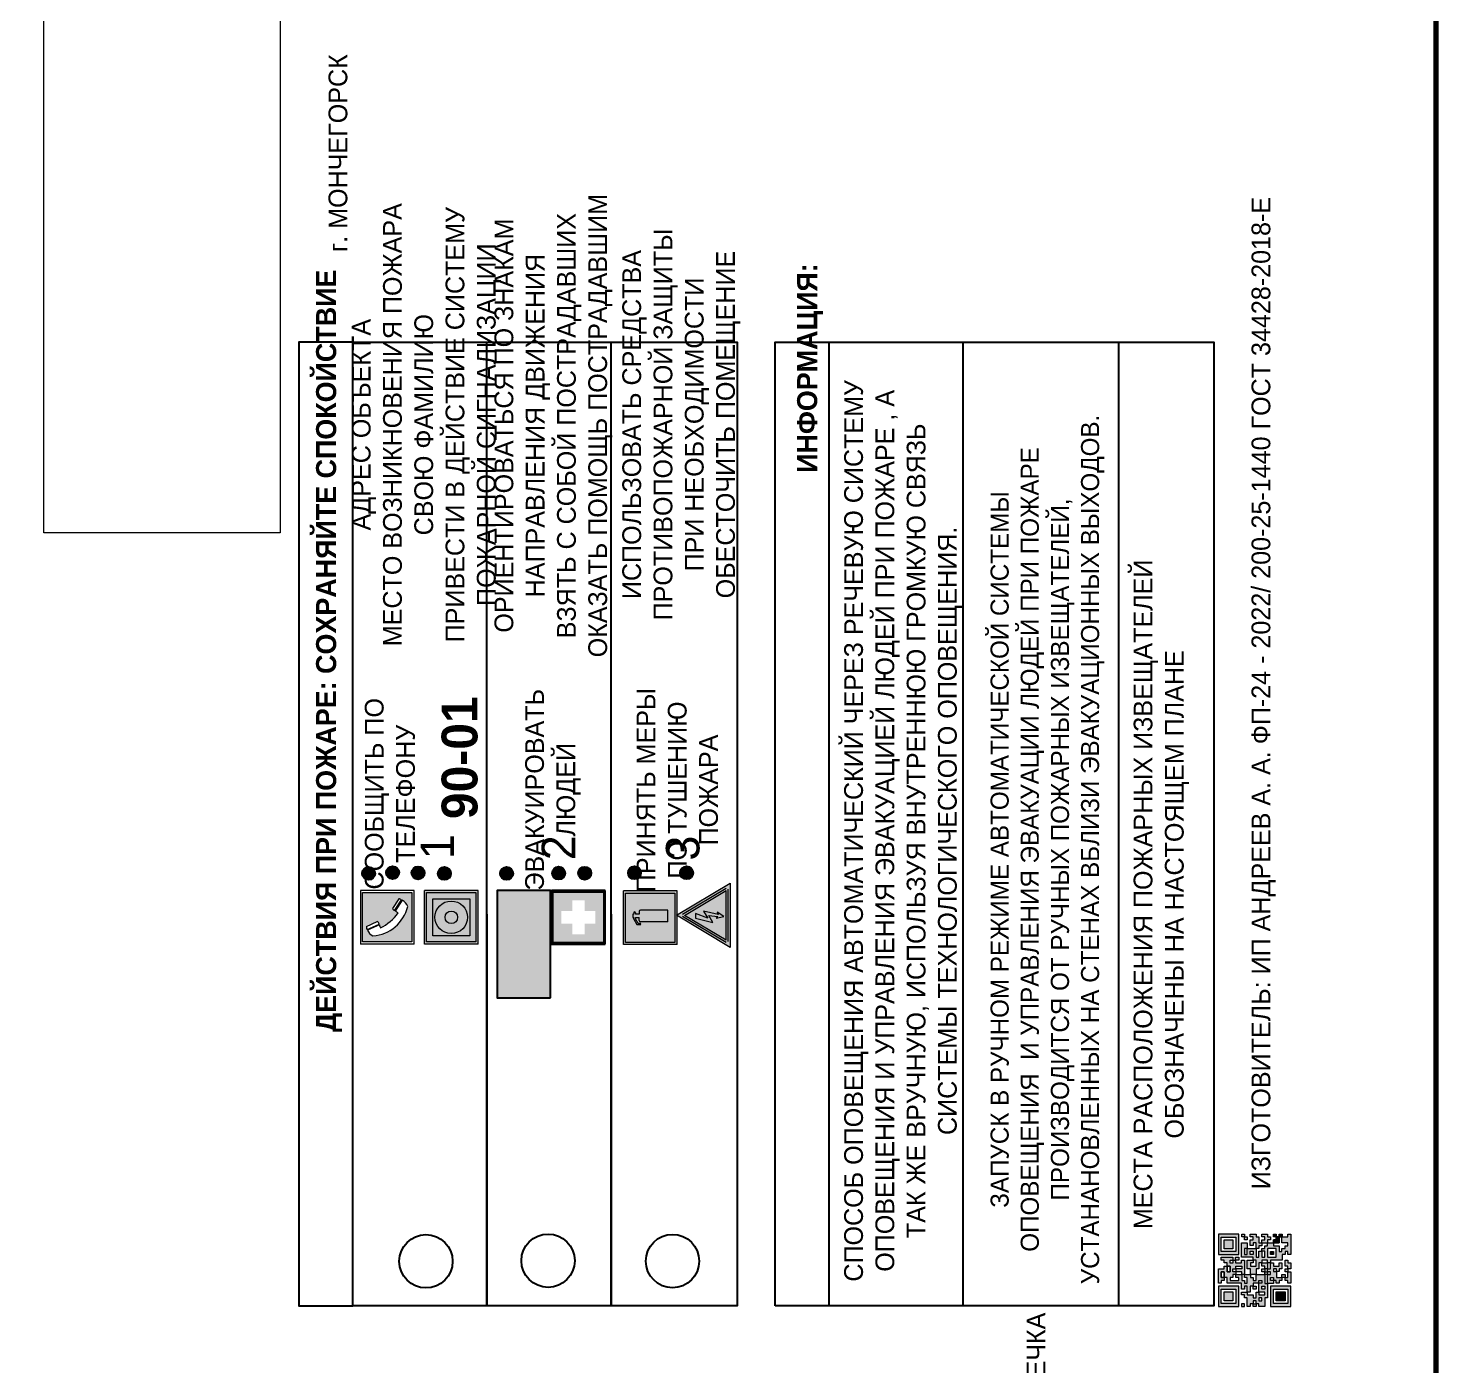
# Model space of a CAD drawing. Header units: millimetres. Extents: x 13114 to 67229, y 22859 to 38520.
# Drawn here: x 25412.6 to 25622.8, y 31307.7 to 31507.3 of the extents above; entities that cross this region are included whole.
import ezdxf

# ---------------------------------------------------------------- set-up
doc = ezdxf.new("R2010")
doc.units = ezdxf.units.MM
doc.styles.add('обычный', font='arial.ttf')
picture_1 = doc.add_image_def('image1.jpg', size_in_pixel=(337, 105))

# ---------------------------------------------------------------- blocks, each defined once
blk = doc.blocks.new('A$C3E6D3DDE')
at = {"lineweight": 5}
h = blk.add_hatch(color=40, dxfattribs=at)
h.paths.add_polyline_path([(24.1, 1.45), (16.46, -11.35), (31.74, -11.35)])
h.paths.add_polyline_path([(24.09, -0.46), (30.03, -10.41), (18.14, -10.41)], flags=16)
h.paths.add_polyline_path([(24.54, -3.08), (23.41, -6.02), (25.13, -5.01), (24.33, -8.5), (24.82, -8.27), (23.79, -9.86), (23.4, -8.04), (23.8, -8.43), (24.04, -6.29), (22.39, -7.25), (23.44, -3.08)], flags=0)
h = blk.add_hatch(color=256, dxfattribs=at)
h.paths.add_polyline_path([(24.37, 0.03, 0.567511), (23.82, 0.03), (17.59, -10.4, 0.582454), (17.86, -10.88), (30.32, -10.88, 0.582149), (30.6, -10.4)])
h.paths.add_polyline_path([(24.09, -0.46), (18.14, -10.41), (30.03, -10.41)], flags=16)
h.paths.add_polyline_path([(24.54, -3.08), (23.41, -6.02), (25.13, -5.01), (24.33, -8.5), (24.82, -8.27), (23.79, -9.86), (23.4, -8.04), (23.8, -8.43), (24.04, -6.29), (22.39, -7.25), (23.44, -3.08)], flags=0)
h = blk.add_hatch(color=40, dxfattribs=at)
h.paths.add_polyline_path([(24.09, -0.46), (18.14, -10.41), (30.03, -10.41)])
h.paths.add_polyline_path([(24.82, -8.27), (23.79, -9.86), (23.4, -8.04), (23.8, -8.43), (24.04, -6.29), (22.39, -7.25), (23.44, -3.08), (24.54, -3.08), (23.41, -6.02), (25.13, -5.01), (24.33, -8.5)], flags=16)
at = {"color": 40, "lineweight": 5}
for p, q in [((16.46, -11.35), (24.1, 1.45)), ((24.1, 1.45), (31.74, -11.35))]:
    blk.add_line(p, q, dxfattribs=at)
at = {"lineweight": 5}
for p, q in [((17.59, -10.4), (23.82, 0.03)), ((24.37, 0.03), (30.6, -10.4)), ((18.14, -10.41), (24.09, -0.46)), ((23.44, -3.08), (22.39, -7.25)), ((23.41, -6.02), (24.54, -3.08)), ((24.54, -3.08), (23.44, -3.08)), ((24.09, -0.46), (30.03, -10.41)), ((22.39, -7.25), (24.04, -6.29)), ((25.13, -5.01), (23.41, -6.02)), ((24.04, -6.29), (23.8, -8.43)), ((24.33, -8.5), (25.13, -5.01)), ((23.8, -8.43), (23.4, -8.04)), ((23.4, -8.04), (23.79, -9.86)), ((23.79, -9.86), (24.82, -8.27)), ((24.82, -8.27), (24.33, -8.5)), ((17.86, -10.88), (30.32, -10.88)), ((18.14, -10.41), (30.03, -10.41))]:
    blk.add_line(p, q, dxfattribs=at)
at = {"color": 50, "lineweight": 5}
blk.add_line((31.74, -11.35), (16.46, -11.35), dxfattribs=at)
blk = doc.blocks.new('A$C456E1F9C')
at = {"lineweight": 5}
h = blk.add_hatch(color=242, dxfattribs=at)
h.paths.add_polyline_path([(0.51, -1.47), (0.51, -13.26), (12.29, -13.26), (12.29, -1.47)])
h.paths.add_polyline_path([(5.42, -4.95, -0.254479), (4.78, -5.4), (3.52, -2.53, -0.209735), (4.23, -2.4)], flags=16)
h.paths.add_polyline_path([(8.53, -8.6), (10.87, -10.17), (10.54, -10.76), (8.03, -9.13, -0.192251)], flags=16)
h.paths.add_polyline_path([(4.61, -5.49, 0.005518), (3.87, -5.72, 0.128647), (7.49, -10.01, 0.00809), (7.83, -9.33), (10.47, -10.97, -0.16736), (8.99, -12.25, -0.327862), (1.95, -3.95, -0.166952), (3.36, -2.62)], flags=16)
at = {"color": 242, "lineweight": 5}
for p, q in [((0, -13.77), (0, -0.97)), ((12.8, -0.97), (0, -0.97)), ((4.61, -5.49), (3.36, -2.62)), ((3.52, -2.53), (4.78, -5.4)), ((4.23, -2.4), (5.42, -4.95)), ((12.8, -13.77), (12.8, -0.97)), ((7.83, -9.33), (10.47, -10.97)), ((8.03, -9.13), (10.54, -10.76)), ((10.81, -10.12), (8.53, -8.6)), ((10.54, -10.76), (10.8, -10.3)), ((10.8, -10.3), (10.81, -10.12)), ((0, -13.77), (12.8, -13.77))]:
    blk.add_line(p, q, dxfattribs=at)
blk.add_lwpolyline([(0.51, -1.47), (12.29, -1.47), (12.29, -13.26), (0.51, -13.26)], close=True, dxfattribs=at)
for centre, radius, start, end in [((4.59, -5.34), 2.99, 114.2845, 152.1974), ((4.02, -3.27), 0.891, 76.3284, 123.7092), ((11.12, -3.31), 9.19, 183.9915, 256.6009), ((14.98, -39.1), 35.17, 107.1487, 108.4135), ((13.86, -0.94), 11.08, 205.5536, 234.8762), ((4.68, -4.59), 0.824, 276.9621, 334.0723), ((-13.31, 0.8), 23.44, 332.5487, 334.4027), ((8.94, -9.5), 0.989, 114.4092, 157.9388), ((7.87, -9.46), 3, 291.9291, 329.9329)]:
    blk.add_arc(centre, radius, start, end, dxfattribs=at)
blk = doc.blocks.new('A$C54414219')
at = {"true_color": 0xffffff}
h = blk.add_hatch(color=7, dxfattribs=at)
h.paths.add_polyline_path([(2.39, -9.45), (2.39, -18.3), (11.23, -18.3), (11.23, -9.45)], flags=0)
h.paths.add_polyline_path([(10.71, -13.87, -1), (2.92, -13.87, -1)], flags=0)
h.paths.add_polyline_path([(8.3, -13.87, -1), (5.33, -13.87, -1)], flags=0)
h.paths.add_polyline_path([(0.41, -7.47), (0.41, -20.27), (13.21, -20.27), (13.21, -7.47)])
h.paths.add_polyline_path([(0.92, -19.77), (12.71, -19.77), (12.71, -7.98), (0.92, -7.98)], flags=16)
h.paths.add_polyline_path([(11.23, -9.45), (11.23, -18.3), (2.39, -18.3), (2.39, -9.45)], flags=0)
at = {"lineweight": 5}
h = blk.add_hatch(color=242, dxfattribs=at)
h.paths.add_polyline_path([(12.71, -7.98), (0.92, -7.98), (0.92, -19.77), (12.71, -19.77)])
h.paths.add_polyline_path([(11.23, -18.3), (2.39, -18.3), (2.39, -9.45), (11.23, -9.45)], flags=16)
h.paths.add_polyline_path([(10.71, -13.87, -1), (2.92, -13.87, -1)], flags=0)
h.paths.add_polyline_path([(8.3, -13.87, -1), (5.33, -13.87, -1)], flags=0)
at = {"true_color": 0xffffff}
h = blk.add_hatch(color=7, dxfattribs=at)
h.paths.add_polyline_path([(2.39, -9.45), (2.39, -18.3), (11.23, -18.3), (11.23, -9.45)])
h.paths.add_polyline_path([(10.71, -13.87, -1), (2.92, -13.87, -1)], flags=16)
h.paths.add_polyline_path([(8.3, -13.87, -1), (5.33, -13.87, -1)], flags=0)
at = {"lineweight": 5}
h = blk.add_hatch(color=242, dxfattribs=at)
h.paths.add_polyline_path([(2.92, -13.87, 1), (10.71, -13.87, 1)])
h.paths.add_polyline_path([(8.3, -13.87, -1), (5.33, -13.87, -1)], flags=16)
at = {"color": 242, "lineweight": 5}
for p, q in [((0.41, -20.27), (0.41, -7.47)), ((0.41, -7.47), (13.21, -7.47)), ((0.41, -7.47), (13.21, -7.47)), ((13.21, -20.27), (13.21, -7.47)), ((0.41, -20.27), (13.21, -20.27))]:
    blk.add_line(p, q, dxfattribs=at)
for points in [[(0.92, -7.98), (12.71, -7.98), (12.71, -19.77), (0.92, -19.77)], [(2.39, -9.45), (11.23, -9.45), (11.23, -18.3), (2.39, -18.3)]]:
    blk.add_lwpolyline(points, close=True, dxfattribs=at)
for radius in [3.89, 1.49]:
    blk.add_circle((6.81, -13.87), radius, dxfattribs=at)
blk = doc.blocks.new('A$C32E8229D')
at = {"true_color": 0xffffff}
blk.add_hatch(color=7, dxfattribs=at).paths.add_polyline_path([(0, 0), (0, -8), (16, -8), (16, 0)])
h = blk.add_hatch(color=126)
h.paths.add_polyline_path([(0.2, -0.2), (15.8, -0.2), (15.8, -7.8), (0.2, -7.8)])
h.paths.add_polyline_path([(13.49, -2.05), (12.08, -2.05), (11.37, -2.63, 0.162397), (11.29, -2.84), (11.29, -3.63), (10.35, -3.63), (10.35, -4.05), (11.68, -4.05), (11.68, -3.48), (12.26, -4.28), (11.29, -5.1), (11.29, -6.78), (11.85, -6.78), (11.85, -5.44), (12.8, -4.64), (12.8, -5.94), (14.46, -5.94), (14.46, -5.39), (13.45, -5.39), (13.45, -3.97), (12.46, -2.59), (13.15, -2.59), (13.69, -3.34), (14.18, -3)], flags=16)
h.paths.add_polyline_path([(10.74, -1.82, 1), (11.8, -1.82, 1)], flags=16)
h.paths.add_polyline_path([(9.39, -3.59), (5.99, -3.59), (6.56, -3.03), (5.91, -3.03), (5.1, -3.83), (5.91, -4.64), (6.56, -4.64), (5.99, -4.09), (9.39, -4.09)], flags=16)
h.paths.add_polyline_path([(4.29, -1.08), (1.72, -1.08), (1.72, -6.6), (4.29, -6.6)], flags=16)
at = {"color": 126}
blk.add_lwpolyline([(16, -8), (0, -8), (0, 0), (16, 0)], close=True, dxfattribs=at)
blk = doc.blocks.new('A$C18900ED3')
h = blk.add_hatch(color=126)
h.paths.add_polyline_path([(-0.18, -0.18), (-7.02, -0.18), (-7.02, -7.02), (-0.18, -7.02)])
h.paths.add_polyline_path([(-5.89, -4.46), (-5.89, -2.77), (-4.46, -2.77), (-4.46, -1.31), (-2.77, -1.31), (-2.77, -2.77), (-1.33, -2.77), (-1.33, -4.46), (-2.77, -4.46), (-2.77, -5.89), (-4.46, -5.89), (-4.46, -4.46)], flags=16)
at = {"color": 126}
for p, q in [((-7.2, 0), (-7.2, -7.2)), ((0, 0), (-7.2, 0)), ((0, -7.2), (0, 0)), ((-7.02, -7.02), (-7.02, -0.18)), ((-7.02, -0.18), (-0.18, -0.18)), ((-0.18, -0.18), (-0.18, -7.02)), ((-7.2, -7.2), (0, -7.2)), ((-0.18, -7.02), (-7.02, -7.02))]:
    blk.add_line(p, q, dxfattribs=at)
blk = doc.blocks.new('A$C3AD82952')
at = {"true_color": 0xf5f5ff}
h = blk.add_hatch(color=7, dxfattribs=at)
h.dxf.hatch_style = 1
h.paths.add_polyline_path([(8.21, 8.73, 0.414214), (7.89, 9.05), (7.22, 9.05), (7.22, 9.92), (7.59, 9.92, 1), (7.57, 10.36), (7.22, 10.36), (7.22, 10.6), (6.43, 10.6), (6.43, 10.36), (6.01, 10.36), (4.74, 9.59), (4.74, 8.69), (4.98, 8.73), (4.98, 9.26), (6.12, 9.91), (6.43, 9.91), (6.43, 9.05), (5.76, 9.05, 0.414214), (5.44, 8.73), (5.44, 2.2), (8.21, 2.2)], flags=0)
h.paths.add_polyline_path([(12.8, 12.8), (0, 12.8), (0, 0), (12.8, 0)])
h.paths.add_polyline_path([(0.51, 12.29), (12.29, 12.29), (12.29, 0.51), (0.51, 0.51)], flags=16)
h.paths.add_polyline_path([(4.74, 9.59), (6.01, 10.36), (6.43, 10.36), (6.43, 10.6), (7.22, 10.6), (7.22, 10.36), (7.59, 10.36, -0.94586), (7.59, 9.92), (7.22, 9.92), (7.22, 9.05), (7.89, 9.05, -0.414214), (8.21, 8.73), (8.21, 2.2), (5.44, 2.2), (5.44, 8.73, -0.414214), (5.76, 9.05), (6.43, 9.05), (6.43, 9.91), (6.12, 9.91), (4.98, 9.26), (4.98, 8.73), (4.74, 8.69)], flags=0)
h = blk.add_hatch(color=242)
h.dxf.hatch_style = 1
h.paths.add_polyline_path([(12.29, 12.29), (0.51, 12.29), (0.51, 0.51), (12.29, 0.51)])
h.paths.add_polyline_path([(4.74, 8.69), (4.74, 9.59), (6.01, 10.36), (6.43, 10.36), (6.43, 10.6), (7.22, 10.6), (7.22, 10.36), (7.59, 10.36, -0.94586), (7.59, 9.92), (7.22, 9.92), (7.22, 9.05), (7.89, 9.05, -0.414214), (8.21, 8.73), (8.21, 2.2), (5.44, 2.2), (5.44, 8.73, -0.414214), (5.76, 9.05), (6.43, 9.05), (6.43, 9.91), (6.12, 9.91), (4.98, 9.26), (4.98, 8.73)], flags=16)
h = blk.add_hatch(color=7, dxfattribs=at)
h.dxf.hatch_style = 1
h.paths.add_polyline_path([(8.21, 8.73, 0.414214), (7.89, 9.05), (7.22, 9.05), (7.22, 9.92), (7.59, 9.92, 1), (7.57, 10.36), (7.22, 10.36), (7.22, 10.6), (6.43, 10.6), (6.43, 10.36), (6.01, 10.36), (4.74, 9.59), (4.74, 8.69), (4.98, 8.73), (4.98, 9.26), (6.12, 9.91), (6.43, 9.91), (6.43, 9.05), (5.76, 9.05, 0.414214), (5.44, 8.73), (5.44, 2.2), (8.21, 2.2)])
at = {"color": 242, "lineweight": 5}
for p, q in [((0, 0), (0, 12.8)), ((0, 12.8), (12.8, 12.8)), ((6.01, 10.36), (4.74, 9.59)), ((6.01, 10.36), (6.43, 10.36)), ((7.22, 10.6), (6.43, 10.6)), ((6.43, 10.6), (6.43, 10.36)), ((7.22, 10.36), (7.22, 10.6)), ((7.59, 10.36), (7.22, 10.36)), ((12.8, 0), (12.8, 12.8)), ((4.74, 9.59), (4.74, 8.69)), ((4.74, 8.69), (4.98, 8.73)), ((4.98, 9.26), (6.12, 9.91)), ((4.98, 8.73), (4.98, 9.26)), ((5.44, 2.2), (5.44, 8.73)), ((5.76, 9.05), (6.43, 9.05)), ((6.12, 9.91), (6.43, 9.91)), ((6.43, 9.91), (6.43, 9.05)), ((7.22, 9.05), (7.22, 9.92)), ((7.59, 9.92), (7.22, 9.92)), ((7.89, 9.05), (7.22, 9.05)), ((8.21, 2.2), (8.21, 8.73)), ((0, 0), (12.8, 0)), ((5.44, 2.2), (8.21, 2.2))]:
    blk.add_line(p, q, dxfattribs=at)
blk.add_lwpolyline([(0.51, 12.29), (12.29, 12.29), (12.29, 0.51), (0.51, 0.51)], close=True, dxfattribs=at)
for centre, radius, start, end in [((7.58, 10.14), 0.223, 273.1875, 86.8125), ((5.76, 8.73), 0.32, 90, 180), ((7.89, 8.73), 0.32, 0, 90)]:
    blk.add_arc(centre, radius, start, end, dxfattribs=at)
blk = doc.blocks.new('QR')
at = {"lineweight": 0}
h = blk.add_hatch(color=256, dxfattribs=at)
h.dxf.hatch_style = 1
h.paths.add_polyline_path([(9241.16, 2687.38), (9242.01, 2687.38), (9242.01, 2687.83), (9241.59, 2687.83), (9241.59, 2688.68), (9239.45, 2688.68), (9239.45, 2688.25), (9239.86, 2688.25), (9239.86, 2687.83), (9240.29, 2687.83), (9240.29, 2688.25), (9241.16, 2688.25), (9241.16, 2687.83), (9240.29, 2687.83), (9240.29, 2687.38), (9239.45, 2687.38), (9239.45, 2685.22), (9238.57, 2685.22), (9238.57, 2684.8), (9239.02, 2684.8), (9239.02, 2684.37), (9238.13, 2684.37), (9238.13, 2683.92), (9239.02, 2683.92), (9239.02, 2683.5), (9239.44, 2683.5), (9239.44, 2682.64), (9239.87, 2682.64), (9239.87, 2682.18), (9239.44, 2682.18), (9239.44, 2682.64), (9238.13, 2682.64), (9238.13, 2681.76), (9237.71, 2681.76), (9237.71, 2682.64), (9238.13, 2682.64), (9238.13, 2683.07), (9237.27, 2683.07), (9237.27, 2683.51), (9237.71, 2683.51), (9237.71, 2684.37), (9238.13, 2684.37), (9238.13, 2685.22), (9237.71, 2685.22), (9237.71, 2684.8), (9237.28, 2684.8), (9237.28, 2684.38), (9235.98, 2684.38), (9235.98, 2683.92), (9236.4, 2683.92), (9236.4, 2683.49), (9236.84, 2683.49), (9236.84, 2683.07), (9236.4, 2683.07), (9236.4, 2682.64), (9235.98, 2682.64), (9235.98, 2681.76), (9237.29, 2681.76), (9237.29, 2681.33), (9239.43, 2681.33), (9239.43, 2681.76), (9240.74, 2681.76), (9240.74, 2683.05), (9239.87, 2683.05), (9239.87, 2683.5), (9240.29, 2683.5), (9240.29, 2683.91), (9240.74, 2683.91), (9240.74, 2684.81), (9240.29, 2684.81), (9240.29, 2684.79), (9240.29, 2684.37), (9239.45, 2684.37), (9239.45, 2684.8), (9239.87, 2684.8), (9239.87, 2685.21), (9240.74, 2685.21), (9240.74, 2686.1), (9240.29, 2686.1), (9240.29, 2685.64), (9239.86, 2685.64), (9239.86, 2686.95), (9240.29, 2686.95), (9240.29, 2686.52), (9240.74, 2686.52), (9240.74, 2686.1), (9241.16, 2686.1), (9241.16, 2686.53), (9241.59, 2686.53), (9241.59, 2686.1), (9242.02, 2686.1), (9242.02, 2685.21), (9241.59, 2685.21), (9241.59, 2686.1), (9241.16, 2686.1), (9241.16, 2685.21), (9240.74, 2685.21), (9240.74, 2684.81), (9242.89, 2684.81), (9242.89, 2685.22), (9242.47, 2685.22), (9242.47, 2686.11), (9242.89, 2686.11), (9242.89, 2686.52), (9242.46, 2686.52), (9242.46, 2686.95), (9242.89, 2686.95), (9242.89, 2686.52), (9243.32, 2686.52), (9243.32, 2688.26), (9242.9, 2688.26), (9242.9, 2687.83), (9242.47, 2687.83), (9242.47, 2687.38), (9242.01, 2687.38), (9242.01, 2686.94), (9241.16, 2686.94)])
h.paths.add_polyline_path([(9239.02, 2682.18), (9239.02, 2681.76), (9238.54, 2681.76), (9238.54, 2682.18)], flags=16)
h.paths.add_polyline_path([(9237.27, 2682.65), (9237.27, 2682.19), (9236.83, 2682.19), (9236.83, 2682.65)], flags=16)
h = blk.add_hatch(color=256, dxfattribs=at)
h.dxf.hatch_style = 1
h.paths.add_polyline_path([(9238.15, 2687.83), (9236.83, 2687.83), (9236.83, 2686.52), (9238.15, 2686.52)], flags=0)
h.paths.add_polyline_path([(9239.01, 2685.65), (9239.01, 2688.68), (9235.98, 2688.68), (9235.98, 2685.65)])
h.paths.add_polyline_path([(9236.41, 2686.1), (9236.41, 2688.26), (9238.56, 2688.26), (9238.56, 2686.1)], flags=16)
h.paths.add_polyline_path([(9236.83, 2686.52), (9236.83, 2687.83), (9238.15, 2687.83), (9238.15, 2686.52)], flags=0)
h = blk.add_hatch(color=256, dxfattribs=at)
h.dxf.hatch_style = 1
h.paths.add_polyline_path([(9238.15, 2686.52), (9238.15, 2687.83), (9236.83, 2687.83), (9236.83, 2686.52)])
h.paths.add_polyline_path([(9245.91, 2686.52), (9245.91, 2687.83), (9244.59, 2687.83), (9244.59, 2686.52)], flags=0)
h.paths.add_polyline_path([(9246.77, 2685.65), (9246.77, 2688.68), (9243.74, 2688.68), (9243.74, 2685.65)])
h.paths.add_polyline_path([(9244.17, 2686.1), (9244.17, 2688.26), (9246.32, 2688.26), (9246.32, 2686.1)], flags=16)
h.paths.add_polyline_path([(9244.59, 2686.52), (9244.59, 2687.83), (9245.91, 2687.83), (9245.91, 2686.52)], flags=0)
h = blk.add_hatch(color=256, dxfattribs=at)
h.dxf.hatch_style = 1
h.paths.add_polyline_path([(9240.75, 2681.76), (9240.75, 2681.35), (9241.17, 2681.35), (9241.17, 2681.76)])
h.paths.add_polyline_path([(9241.6, 2682.18), (9241.17, 2682.18), (9241.17, 2681.76), (9241.6, 2681.76)])
h.paths.add_polyline_path([(9242.47, 2681.34), (9242.47, 2682.19), (9242.02, 2682.19), (9242.02, 2681.76), (9241.6, 2681.76), (9241.6, 2681.34)])
h.paths.add_polyline_path([(9239.87, 2678.3), (9239.44, 2678.3), (9239.44, 2677.89), (9241.17, 2677.89), (9241.17, 2678.3), (9240.28, 2678.3), (9240.28, 2678.73), (9239.87, 2678.73)])
h.paths.add_polyline_path([(9240.75, 2678.73), (9240.75, 2679.19), (9240.28, 2679.19), (9240.28, 2678.73)])
h.paths.add_polyline_path([(9241.6, 2678.73), (9241.17, 2678.73), (9241.17, 2678.3), (9241.6, 2678.3)])
h.paths.add_polyline_path([(9242.02, 2678.3), (9241.6, 2678.3), (9241.6, 2677.89), (9242.48, 2677.89), (9242.48, 2678.31), (9242.9, 2678.31), (9242.9, 2678.73), (9242.02, 2678.73)])
h.paths.add_polyline_path([(9246.36, 2684.37), (9246.36, 2684.79), (9245.93, 2684.79), (9245.93, 2684.37)])
h.paths.add_polyline_path([(9246.78, 2685.2), (9246.36, 2685.2), (9246.36, 2684.79), (9246.78, 2684.79)])
h.paths.add_polyline_path([(9245.91, 2687.83), (9244.59, 2687.83), (9244.59, 2686.52), (9245.91, 2686.52)])
h = blk.add_hatch(color=256, dxfattribs=at)
h.dxf.hatch_style = 1
h.paths.add_polyline_path([(9243.32, 2686.11), (9242.89, 2686.11), (9242.89, 2685.64), (9243.32, 2685.64)])
h.paths.add_polyline_path([(9239.02, 2683.07), (9239.02, 2683.5), (9238.56, 2683.5), (9238.56, 2683.07)])
h.paths.add_polyline_path([(9236.4, 2684.8), (9236.4, 2685.22), (9235.98, 2685.22), (9235.98, 2684.8)])
h.paths.add_polyline_path([(9236.4, 2683.07), (9236.4, 2683.49), (9235.98, 2683.49), (9235.98, 2683.07)])
h = blk.add_hatch(color=256, dxfattribs=at)
h.dxf.hatch_style = 1
h.paths.add_polyline_path([(9243.32, 2682.64), (9243.32, 2683.07), (9244.62, 2683.07), (9244.62, 2684.37), (9243.74, 2684.37), (9243.74, 2684.8), (9244.62, 2684.8), (9244.62, 2684.37), (9245.48, 2684.37), (9245.48, 2685.22), (9243.32, 2685.22), (9243.32, 2683.5), (9242.89, 2683.5), (9242.89, 2683.06), (9242.01, 2683.06), (9242.01, 2683.91), (9242.47, 2683.91), (9242.47, 2683.5), (9242.89, 2683.5), (9242.89, 2684.38), (9241.59, 2684.38), (9241.59, 2683.91), (9240.74, 2683.91), (9240.74, 2683.05), (9241.59, 2683.05), (9241.59, 2682.64), (9242.47, 2682.64), (9242.47, 2682.19), (9242.91, 2682.19), (9242.91, 2681.34), (9242.48, 2681.34), (9242.48, 2680.91), (9242.91, 2680.91), (9242.91, 2679.17), (9243.75, 2679.17), (9243.75, 2678.73), (9244.2, 2678.73), (9244.2, 2678.3), (9243.75, 2678.3), (9243.75, 2677.88), (9246.78, 2677.88), (9246.78, 2678.3), (9246.35, 2678.3), (9246.35, 2679.19), (9245.48, 2679.19), (9245.48, 2678.31), (9245.05, 2678.31), (9245.05, 2678.73), (9244.62, 2678.73), (9244.62, 2679.19), (9244.2, 2679.19), (9244.2, 2679.61), (9245.05, 2679.61), (9245.05, 2680.46), (9245.48, 2680.46), (9245.48, 2681.34), (9245.04, 2681.34), (9245.04, 2681.76), (9244.63, 2681.76), (9244.63, 2682.19), (9244.21, 2682.19), (9244.21, 2681.76), (9243.32, 2681.76), (9243.32, 2682.19), (9244.21, 2682.19), (9244.21, 2682.64)])
h.paths.add_polyline_path([(9243.75, 2683.49), (9243.75, 2683.92), (9244.21, 2683.92), (9244.21, 2683.49)], flags=16)
h.paths.add_polyline_path([(9243.32, 2681.34), (9244.63, 2681.34), (9244.63, 2680.04), (9243.32, 2680.04)], flags=16)
h.paths.add_polyline_path([(9243.76, 2680.89), (9244.18, 2680.89), (9244.18, 2680.48), (9243.76, 2680.48)], flags=0)
h = blk.add_hatch(color=256, dxfattribs=at)
h.dxf.hatch_style = 1
h.paths.add_polyline_path([(9246.36, 2683.07), (9246.78, 2683.07), (9246.78, 2683.92), (9246.36, 2683.92), (9246.36, 2683.49), (9245.92, 2683.49), (9245.92, 2683.92), (9245.06, 2683.92), (9245.06, 2683.49), (9245.48, 2683.49), (9245.48, 2683.07), (9244.62, 2683.07), (9244.62, 2682.65), (9245.05, 2682.65), (9245.05, 2682.18), (9245.48, 2682.18), (9245.48, 2682.65), (9246.36, 2682.65)])
h.paths.add_polyline_path([(9246.78, 2682.18), (9246.36, 2682.18), (9246.36, 2681.75), (9245.92, 2681.75), (9245.92, 2682.18), (9245.48, 2682.18), (9245.48, 2681.34), (9245.48, 2681.34), (9245.94, 2681.34), (9245.94, 2680.91), (9246.36, 2680.91), (9246.36, 2681.34), (9246.78, 2681.34)])
h = blk.add_hatch(color=256, dxfattribs=at)
h.dxf.hatch_style = 1
h.paths.add_polyline_path([(9235.98, 2680.9), (9235.98, 2677.86), (9239.02, 2677.86), (9239.02, 2680.9)])
h.paths.add_polyline_path([(9238.57, 2680.48), (9238.57, 2678.32), (9236.41, 2678.32), (9236.41, 2680.48)], flags=16)
h.paths.add_polyline_path([(9238.15, 2680.05), (9238.15, 2678.74), (9236.83, 2678.74), (9236.83, 2680.05)], flags=0)
h = blk.add_hatch(color=256, dxfattribs=at)
h.dxf.hatch_style = 1
h.paths.add_polyline_path([(9238.15, 2680.05), (9236.83, 2680.05), (9236.83, 2678.74), (9238.15, 2678.74)])
h = blk.add_hatch(color=256, dxfattribs=at)
h.dxf.hatch_style = 1
h.paths.add_polyline_path([(9242.02, 2680.46), (9242.48, 2680.46), (9242.48, 2680.91), (9241.58, 2680.91), (9241.58, 2681.35), (9241.17, 2681.35), (9241.17, 2680.91), (9240.75, 2680.91), (9240.75, 2681.33), (9239.43, 2681.33), (9239.43, 2680.46), (9239.86, 2680.46), (9239.86, 2680.92), (9240.3, 2680.92), (9240.3, 2680.46), (9239.86, 2680.46), (9239.86, 2680.04), (9239.44, 2680.04), (9239.44, 2679.62), (9239.86, 2679.62), (9239.86, 2679.19), (9240.29, 2679.19), (9240.29, 2680.03), (9241.18, 2680.03), (9241.18, 2680.47), (9241.6, 2680.47), (9241.6, 2680.03), (9241.18, 2680.03), (9241.18, 2679.61), (9241.6, 2679.61), (9241.6, 2679.19), (9242.47, 2679.19), (9242.47, 2679.6), (9242.02, 2679.6)])
h = blk.add_hatch(color=256, dxfattribs=at)
h.dxf.hatch_style = 1
h.paths.add_polyline_path([(9244.18, 2680.48), (9244.18, 2680.89), (9243.76, 2680.89), (9243.76, 2680.48)])
h = blk.add_hatch(color=256, dxfattribs=at)
h.dxf.hatch_style = 1
h.paths.add_polyline_path([(9245.93, 2680.04), (9245.93, 2680.46), (9245.48, 2680.46), (9245.48, 2679.62), (9246.35, 2679.62), (9246.35, 2680.04)])
h.paths.add_polyline_path([(9246.78, 2680.04), (9246.78, 2680.46), (9246.35, 2680.46), (9246.35, 2680.04)])
h.paths.add_polyline_path([(9246.78, 2679.18), (9246.78, 2679.62), (9246.35, 2679.62), (9246.35, 2679.18)])
for points in [[(9237.71, 2685.22), (9238.13, 2685.22), (9238.13, 2684.37), (9237.71, 2684.37), (9237.71, 2683.51), (9237.27, 2683.51), (9237.27, 2683.07), (9238.13, 2683.07), (9238.13, 2682.64), (9237.71, 2682.64), (9237.71, 2681.76), (9238.13, 2681.76), (9238.13, 2682.64), (9239.44, 2682.64), (9239.44, 2683.5), (9239.02, 2683.5), (9239.02, 2683.07), (9238.56, 2683.07), (9238.56, 2683.5), (9239.02, 2683.5), (9239.02, 2683.92), (9238.13, 2683.92), (9238.13, 2684.37), (9239.02, 2684.37), (9239.02, 2684.8), (9238.57, 2684.8), (9238.57, 2685.22), (9239.45, 2685.22), (9239.45, 2687.38), (9240.29, 2687.38), (9240.29, 2687.83), (9239.86, 2687.83), (9239.86, 2688.25), (9239.45, 2688.25), (9239.45, 2688.68), (9241.59, 2688.68), (9241.59, 2687.83), (9242.01, 2687.83), (9242.01, 2687.38), (9242.47, 2687.38), (9242.47, 2687.83), (9242.9, 2687.83), (9242.9, 2688.26), (9243.32, 2688.26), (9243.32, 2686.52), (9242.89, 2686.52), (9242.89, 2686.11), (9243.32, 2686.11), (9243.32, 2685.64), (9242.89, 2685.64), (9242.89, 2686.11), (9242.47, 2686.11), (9242.47, 2685.22), (9242.89, 2685.22), (9242.89, 2684.81), (9240.74, 2684.81), (9240.74, 2683.91), (9241.59, 2683.91), (9241.59, 2684.38), (9242.89, 2684.38), (9242.89, 2683.5), (9242.47, 2683.5), (9242.47, 2683.91), (9242.01, 2683.91), (9242.01, 2683.06), (9242.89, 2683.06), (9242.89, 2683.5), (9243.32, 2683.5), (9243.32, 2685.22), (9245.48, 2685.22), (9245.48, 2684.37), (9244.62, 2684.37), (9244.62, 2683.07), (9245.48, 2683.07), (9245.48, 2683.49), (9245.06, 2683.49), (9245.06, 2683.92), (9245.92, 2683.92), (9245.92, 2683.49), (9246.36, 2683.49), (9246.36, 2683.92), (9246.78, 2683.92), (9246.78, 2683.07), (9246.36, 2683.07), (9246.36, 2682.65), (9245.48, 2682.65), (9245.48, 2682.18), (9245.92, 2682.18), (9245.92, 2681.75), (9246.36, 2681.75), (9246.36, 2682.18), (9246.78, 2682.18), (9246.78, 2681.34), (9246.36, 2681.34), (9246.36, 2680.91), (9245.94, 2680.91), (9245.94, 2681.34), (9245.48, 2681.34), (9245.48, 2680.46), (9245.93, 2680.46), (9245.93, 2680.04), (9246.35, 2680.04), (9246.35, 2680.46), (9246.78, 2680.46), (9246.78, 2680.04), (9246.78, 2680.04), (9246.35, 2680.04), (9246.35, 2679.62), (9246.78, 2679.62), (9246.78, 2679.18), (9246.35, 2679.18), (9246.35, 2678.3), (9246.78, 2678.3), (9246.78, 2677.88), (9243.75, 2677.88), (9243.75, 2678.3), (9244.2, 2678.3), (9244.2, 2678.73), (9243.75, 2678.73), (9243.75, 2679.17), (9242.91, 2679.17), (9242.91, 2680.91), (9242.48, 2680.91), (9242.48, 2680.46), (9242.02, 2680.46), (9242.02, 2679.6), (9242.47, 2679.6), (9242.47, 2679.19), (9241.6, 2679.19), (9241.6, 2679.61), (9241.18, 2679.61), (9241.18, 2680.03), (9240.29, 2680.03), (9240.29, 2679.19), (9240.75, 2679.19), (9240.75, 2678.73), (9240.28, 2678.73), (9240.28, 2678.3), (9241.17, 2678.3), (9241.17, 2678.73), (9241.6, 2678.73), (9241.6, 2678.3), (9242.02, 2678.3), (9242.02, 2678.73), (9242.9, 2678.73), (9242.9, 2678.31), (9242.48, 2678.31), (9242.48, 2677.89), (9241.6, 2677.89), (9241.6, 2678.3), (9241.17, 2678.3), (9241.17, 2677.89), (9239.44, 2677.89), (9239.44, 2678.3), (9239.87, 2678.3), (9239.87, 2678.73), (9240.28, 2678.73), (9240.28, 2679.19), (9240.29, 2679.19), (9239.86, 2679.19), (9239.86, 2679.62), (9239.44, 2679.62), (9239.44, 2680.04), (9239.86, 2680.04), (9239.86, 2680.46), (9239.43, 2680.46), (9239.43, 2681.33), (9237.29, 2681.33), (9237.29, 2681.76), (9235.98, 2681.76), (9235.98, 2682.64), (9236.4, 2682.64), (9236.4, 2683.07), (9235.98, 2683.07), (9235.98, 2683.49), (9236.4, 2683.49), (9236.4, 2683.92), (9235.98, 2683.92), (9235.98, 2684.38), (9237.28, 2684.38), (9237.28, 2684.8), (9237.71, 2684.8), (9237.71, 2685.22), (9237.92, 2685.22)], [(9240.74, 2686.1), (9240.74, 2686.52), (9240.29, 2686.52), (9240.29, 2686.95), (9239.86, 2686.95), (9239.86, 2685.64), (9240.29, 2685.64), (9240.29, 2686.1), (9240.74, 2686.1), (9240.74, 2686.52)], [(9240.74, 2685.21), (9239.87, 2685.21), (9239.87, 2684.8), (9239.45, 2684.8), (9239.45, 2684.37), (9240.29, 2684.37), (9240.29, 2684.79), (9240.29, 2684.81), (9240.74, 2684.81), (9240.74, 2685.21), (9239.87, 2685.21)], [(9240.74, 2683.91), (9240.29, 2683.91), (9240.29, 2683.5), (9239.87, 2683.5), (9239.87, 2683.05), (9240.74, 2683.05), (9240.74, 2683.91)], [(9244.62, 2684.37), (9244.62, 2684.8), (9243.74, 2684.8), (9243.74, 2684.37), (9244.62, 2684.37)], [(9240.74, 2683.05), (9240.74, 2681.76), (9239.43, 2681.76), (9239.43, 2681.33), (9240.75, 2681.33), (9240.75, 2681.35), (9240.75, 2680.91), (9241.17, 2680.91), (9241.17, 2681.35), (9241.58, 2681.35), (9241.58, 2680.91), (9242.48, 2680.91), (9242.48, 2681.34), (9242.91, 2681.34), (9242.91, 2682.19), (9242.47, 2682.19), (9242.47, 2682.64), (9241.59, 2682.64), (9241.59, 2683.05), (9240.74, 2683.05)], [(9241.6, 2681.76), (9242.02, 2681.76), (9242.02, 2682.19), (9242.47, 2682.19), (9242.47, 2681.34), (9241.6, 2681.34), (9241.6, 2681.76)], [(9244.62, 2683.07), (9243.32, 2683.07), (9243.32, 2682.64), (9244.21, 2682.64), (9244.21, 2682.19), (9243.32, 2682.19), (9243.32, 2681.76), (9244.21, 2681.76), (9244.21, 2682.19), (9244.63, 2682.19), (9244.63, 2681.76), (9245.04, 2681.76), (9245.04, 2681.34), (9245.48, 2681.34)], [(9245.48, 2682.18), (9245.05, 2682.18), (9245.05, 2682.65), (9244.62, 2682.65), (9244.62, 2683.07)], [(9245.48, 2682.18), (9245.48, 2681.34)], [(9239.86, 2680.46), (9239.86, 2680.92), (9240.3, 2680.92), (9240.3, 2680.46), (9239.86, 2680.46)], [(9245.48, 2680.46), (9245.05, 2680.46), (9245.05, 2679.61), (9244.2, 2679.61), (9244.2, 2679.19), (9244.62, 2679.19), (9244.62, 2678.73), (9245.05, 2678.73), (9245.05, 2678.31), (9245.48, 2678.31), (9245.48, 2679.19), (9246.35, 2679.19), (9246.35, 2679.07)], [(9246.35, 2679.62), (9245.48, 2679.62), (9245.48, 2680.46)], [(9245.48, 2680.46), (9245.48, 2679.62), (9246.35, 2679.62), (9246.35, 2680.04), (9245.93, 2680.04), (9245.93, 2680.46), (9245.48, 2680.46), (9245.48, 2679.62)], [(9246.35, 2679.62), (9246.35, 2679.18)]]:
    blk.add_lwpolyline(points, dxfattribs=at)
for points in [[(9235.98, 2685.65), (9239.01, 2685.65), (9239.01, 2688.68), (9235.98, 2688.68)], [(9236.41, 2688.26), (9238.56, 2688.26), (9238.56, 2686.1), (9236.41, 2686.1)], [(9236.83, 2687.83), (9238.15, 2687.83), (9238.15, 2686.52), (9236.83, 2686.52)], [(9240.29, 2687.83), (9241.16, 2687.83), (9241.16, 2688.25), (9240.29, 2688.25)], [(9240.29, 2688.25), (9241.16, 2688.25), (9241.16, 2687.83), (9240.29, 2687.83)], [(9243.74, 2685.65), (9246.77, 2685.65), (9246.77, 2688.68), (9243.74, 2688.68)], [(9244.17, 2688.26), (9246.32, 2688.26), (9246.32, 2686.1), (9244.17, 2686.1)], [(9244.59, 2687.83), (9245.91, 2687.83), (9245.91, 2686.52), (9244.59, 2686.52)], [(9241.16, 2686.1), (9240.74, 2686.1), (9240.74, 2685.21), (9241.16, 2685.21)], [(9242.01, 2687.38), (9241.16, 2687.38), (9241.16, 2686.94), (9242.01, 2686.94)], [(9241.16, 2687.38), (9242.01, 2687.38), (9242.01, 2686.94), (9241.16, 2686.94)], [(9241.16, 2686.53), (9241.59, 2686.53), (9241.59, 2686.1), (9241.16, 2686.1)], [(9241.59, 2686.1), (9242.02, 2686.1), (9242.02, 2685.21), (9241.59, 2685.21)], [(9242.89, 2686.52), (9242.46, 2686.52), (9242.46, 2686.95), (9242.89, 2686.95)], [(9235.98, 2684.8), (9236.4, 2684.8), (9236.4, 2685.22), (9235.98, 2685.22)], [(9243.75, 2683.92), (9244.21, 2683.92), (9244.21, 2683.49), (9243.75, 2683.49)], [(9245.93, 2684.79), (9246.36, 2684.79), (9246.36, 2684.37), (9245.93, 2684.37)], [(9246.36, 2685.2), (9246.78, 2685.2), (9246.78, 2684.79), (9246.36, 2684.79)], [(9236.4, 2683.07), (9236.84, 2683.07), (9236.84, 2683.49), (9236.4, 2683.49)], [(9236.83, 2682.19), (9237.27, 2682.19), (9237.27, 2682.65), (9236.83, 2682.65)], [(9238.54, 2682.18), (9239.02, 2682.18), (9239.02, 2681.76), (9238.54, 2681.76)], [(9239.44, 2682.64), (9239.87, 2682.64), (9239.87, 2682.18), (9239.44, 2682.18)], [(9240.75, 2681.76), (9241.17, 2681.76), (9241.17, 2681.35), (9240.75, 2681.35)], [(9241.17, 2682.18), (9241.6, 2682.18), (9241.6, 2681.76), (9241.17, 2681.76)], [(9235.98, 2677.86), (9239.02, 2677.86), (9239.02, 2680.9), (9235.98, 2680.9)], [(9236.41, 2680.48), (9238.57, 2680.48), (9238.57, 2678.32), (9236.41, 2678.32)], [(9236.83, 2680.05), (9238.15, 2680.05), (9238.15, 2678.74), (9236.83, 2678.74)], [(9241.18, 2680.03), (9241.6, 2680.03), (9241.6, 2680.47), (9241.18, 2680.47)], [(9243.32, 2680.04), (9244.63, 2680.04), (9244.63, 2681.34), (9243.32, 2681.34)], [(9243.76, 2680.89), (9244.18, 2680.89), (9244.18, 2680.48), (9243.76, 2680.48)]]:
    blk.add_lwpolyline(points, close=True, dxfattribs=at)

msp = doc.modelspace()

# ---------------------------------------------------------------- hatches: boundary and pattern name
at = {"lineweight": 0}
h = msp.add_hatch(color=256, dxfattribs=at)
h.dxf.hatch_style = 1
h.paths.add_polyline_path([(25463.44, 31380.21, 1), (25463.44, 31382.14, 1)])
h = msp.add_hatch(color=256, dxfattribs=at)
h.dxf.hatch_style = 1
h.paths.add_polyline_path([(25467.02, 31380.31, 1), (25467.02, 31382.24, 1)])
h = msp.add_hatch(color=256, dxfattribs=at)
h.dxf.hatch_style = 1
h.paths.add_polyline_path([(25470.83, 31380.27, 1), (25470.83, 31382.2, 1)])
h = msp.add_hatch(color=256, dxfattribs=at)
h.dxf.hatch_style = 1
h.paths.add_polyline_path([(25474.76, 31380.19, 1), (25474.76, 31382.12, 1)])
h = msp.add_hatch(color=256, dxfattribs=at)
h.dxf.hatch_style = 1
h.paths.add_polyline_path([(25484.03, 31380.2, 1), (25484.03, 31382.13, 1)])
h = msp.add_hatch(color=256, dxfattribs=at)
h.dxf.hatch_style = 1
h.paths.add_polyline_path([(25491.81, 31380.24, 1), (25491.81, 31382.17, 1)])
h = msp.add_hatch(color=256, dxfattribs=at)
h.dxf.hatch_style = 1
h.paths.add_polyline_path([(25495.71, 31380.23, 1), (25495.71, 31382.17, 1)])
h = msp.add_hatch(color=256, dxfattribs=at)
h.dxf.hatch_style = 1
h.paths.add_polyline_path([(25503.13, 31380.29, 1), (25503.13, 31382.22, 1)])
h = msp.add_hatch(color=256, dxfattribs=at)
h.dxf.hatch_style = 1
h.paths.add_polyline_path([(25510.9, 31380.3, 1), (25510.9, 31382.23, 1)])

# ---------------------------------------------------------------- linework, layer by layer
at = {"color": 1, "lineweight": 100}
msp.add_lwpolyline([(25022.76, 31686.74), (25622.76, 31686.74), (25622.76, 31291.74), (25022.76, 31291.74)], close=True, dxfattribs=at)
for points in [[(25461.08, 31316.66), (25461.08, 31460.43), (25453.03, 31460.43), (25453.03, 31316.66)], [(25461.08, 31316.66), (25461.08, 31460.43), (25518.48, 31460.43), (25518.48, 31316.66)]]:
    msp.add_lwpolyline(points, close=True)
for points in [[(25481.08, 31375.08), (25481.08, 31316.66), (25481.08, 31460.43)], [(25499.65, 31375.08), (25499.65, 31316.66), (25499.65, 31460.43)]]:
    msp.add_lwpolyline(points)
at = {"color": 0}
msp.add_lwpolyline([(25524.14, 31316.66), (25524.14, 31460.43), (25589.6, 31460.43), (25589.6, 31316.66)], close=True, dxfattribs=at)
for points in [[(25532.2, 31316.66), (25532.2, 31460.43)], [(25552.19, 31316.66), (25552.19, 31460.43)], [(25575.44, 31316.66), (25575.44, 31460.43)]]:
    msp.add_lwpolyline(points, dxfattribs=at)
for centre, radius in [((25463.44, 31381.17), 0.966), ((25467.02, 31381.28), 0.966), ((25470.83, 31381.24), 0.966), ((25474.76, 31381.16), 0.966), ((25484.03, 31381.17), 0.966), ((25491.81, 31381.21), 0.966), ((25495.71, 31381.2), 0.966), ((25503.13, 31381.26), 0.966), ((25510.9, 31381.26), 0.966), ((25472, 31323.29), 3.98), ((25490.23, 31323.38), 3.98), ((25508.81, 31323.32), 3.98)]:
    msp.add_circle(centre, radius)

# ---------------------------------------------------------------- block references
at = {"rotation": 90}
for name, p, xscale, yscale, zscale in [('A$C456E1F9C', (25461.62, 31370.62), 0.625, 0.625, 0.625), ('A$C54414219', (25467.11, 31370.36), 0.625, 0.625, 0.625), ('A$C18900ED3', (25490.76, 31378.62), 1.111111111007631, 1.111111111007631, 1.111111111007631), ('A$C3AD82952', (25509.49, 31370.56), 0.625, 0.625, 0.625), ('A$C3E6D3DDE', (25510.3, 31359.85), 0.625, 0.625, 0.625)]:
    msp.add_blockref(name, p, dxfattribs=dict(at, xscale=xscale, yscale=yscale, zscale=zscale))
at = {"xscale": -1, "rotation": 90}
msp.add_blockref('A$C32E8229D', (25482.61, 31378.62), dxfattribs=at)
at = {"color": 22, "lineweight": 100, "true_color": 0xbb1e10, "rotation": 90}
msp.add_blockref('QR', (28278.98, 22080.57), dxfattribs=at)

# ---------------------------------------------------------------- texts
at = {"lineweight": 0, "attachment_point": 5, "rotation": 90, "style": 'обычный'}
for s, insert, char_height, width in [('\\pi-8.4,l8.4,t8.4;{\\fProxima Nova Rg|b0|i0|c204|p2;г. МОНЧЕГОРСК\\H1.1997x; }', (25458.88, 31488.64), 2.8, 126.6484), ('\\pi-8.4,l8.4,t8.4;{\\fProxima Nova Rg|b0|i0|c204|p2;ОРИЕНТИРОВАТЬСЯ ПО ЗНАКАМ \\PНАПРАВЛЕНИЯ ДВИЖЕНИЯ\\PВЗЯТЬ С СОБОЙ ПОСТРАДАВШИХ\\PОКАЗАТЬ ПОМОЩЬ ПОСТРАДАВШИМ}', (25491.04, 31447.98), 2.8, 126.6484), ('\\pi-8.4,l8.4,t8.4;{\\fProxima Nova Rg|b0|i0|c204|p2;ИЗГОТОВИТЕЛЬ: ИП АНДРЕЕВ А. А.\\fProxima Nova Rg|b0|i0|c0|p2; \\fProxima Nova Rg|b0|i0|c204|p2;ФП-24 - 2022/ 200-25-1440 ГОСТ 34428-2018-Е\\H1.2266x; }', (25597.05, 31408.07), 2.8, 191.3484), ('\\pi-8.4,l8.4,t8.4;{\\fProxima Nova Rg|b0|i0|c204|p2;АДРЕС ОБЪЕКТА\\PМЕСТО ВОЗНИКНОВЕНИЯ ПОЖАРА \\PСВОЮ ФАМИЛИЮ\\PПРИВЕСТИ В ДЕЙСТВИЕ СИСТЕМУ \\PПОЖАРНОЙ СИГНАЛИЗАЦИИ}', (25472.07, 31448.12), 2.8, 126.6484), ('\\pi-8.4,l8.4,t8.4;{\\fProxima Nova Rg|b0|i0|c204|p2;ИСПОЛЬЗОВАТЬ СРЕДСТВА \\PПРОТИВОПОЖАРНОЙ ЗАЩИТЫ \\PПРИ НЕОБХОДИМОСТИ \\PОБЕСТОЧИТЬ ПОМЕЩЕНИЕ}', (25510.12, 31448.14), 2.8, 126.6484), ('{\\fProxima Nova Rg|b1|i0|c204|p2;ДЕЙСТВИЯ ПРИ ПОЖАРЕ: СОХРАНЯЙТЕ СПОКОЙСТВИЕ\\H1.6644x; }', (25457.53, 31414.38), 3, 175.1736), ('{\\fProxima Nova Rg|b1|i0|c204|p2;ИНФОРМАЦИЯ:\\H1.1997x; }', (25529.34, 31456.57), 3, 175.1736), ('{\\fProxima Nova Rg|b0|i0|c204|p2;СПОСОБ ОПОВЕЩЕНИЯ АВТОМАТИЧЕСКИЙ ЧЕРЕЗ РЕЧЕВУЮ СИСТЕМУ ОПОВЕЩЕНИЯ И УПРАВЛЕНИЯ ЭВАКУАЦИЕЙ ЛЮДЕЙ ПРИ ПОЖАРЕ , А ТАК ЖЕ ВРУЧНУЮ, ИСПОЛЬЗУЯ ВНУТРЕННЮЮ ГРОМКУЮ СВЯЗЬ СИСТЕМЫ ТЕХНОЛОГИЧЕСКОГО ОПОВЕЩЕНИЯ.}', (25543.24, 31387.52), 2.8, 137.0334), ('{\\fProxima Nova Rg|b0|i0|c204|p2;\\P\\pt8.1;ЗАПУСК В РУЧНОМ РЕЖИМЕ АВТОМАТИЧЕСКОЙ СИСТЕМЫ ОПОВЕЩЕНИЯ  И УПРАВЛЕНИЯ ЭВАКУАЦИИ ЛЮДЕЙ ПРИ ПОЖАРЕ ПРОИЗВОДИТСЯ ОТ РУЧНЫХ ПОЖАРНЫХ ИЗВЕЩАТЕЛЕЙ, УСТАНАНОВЛЕННЫХ НА СТЕНАХ ВБЛИЗИ ЭВАКУАЦИОННЫХ ВЫХОДОВ. }', (25562.53, 31384.74), 2.7, 131.4512), ('\\pt8.4;{\\fProxima Nova Rg|b0|i0|c204|p2;\\PМЕСТА РАСПОЛОЖЕНИЯ ПОЖАРНЫХ ИЗВЕЩАТЕЛЕЙ ОБОЗНАЧЕНЫ НА НАСТОЯЩЕМ ПЛАНЕ}', (25579.45, 31378.04), 2.8, 118.5618), ('{\\fProxima Nova Rg|b0|i0|c204|p2;ЭВАКУИРОВАТЬ \\PЛЮДЕЙ}', (25490.95, 31393.65), 2.8, 126.6484), ('{\\fProxima Nova Rg|b0|i0|c204|p2;ПРИНЯТЬ МЕРЫ \\PПО ТУШЕНИЮ \\PПОЖАРА}', (25509.53, 31393.61), 2.8, 126.6484), ('{\\fProxima Nova Rg|b0|i0|c204|p2;СООБЩИТЬ ПО \\PТЕЛЕФОНУ}', (25466.63, 31393.05), 2.8, 126.6484), ('{\\fProxima Nova Rg|b1|i0|c204|p2;\\H1.0714x;90-01\\fProxima Nova Rg|b0|i0|c204|p2;\\H0.93331x; \\H1.3449x; }', (25477.05, 31398.43), 5, 126.6484), ('{\\fProxima Nova Rg|b0|i0|c204|p2;1\\H1.1667x; }', (25473.7, 31385.15), 5, 126.6484), ('{\\fProxima Nova Rg|b0|i0|c204|p2;2\\H1.1967x; }', (25491.78, 31385), 5, 126.6484), ('{\\fProxima Nova Rg|b0|i0|c204|p2;3\\H1.1967x; }', (25510.36, 31384.94), 5, 126.6484), ('\\pi-8.4,l8.4,t8.4;{\\fProxima Nova Rg|b0|i0|c204|p2;АПТЕЧКА\\H1.1667x; }', (25563.07, 31307.06), 2.8, 126.6484)]:
    msp.add_mtext(s, dxfattribs=dict(at, insert=insert, char_height=char_height, width=width))

# ---------------------------------------------------------------- pictures from other files: only their frames are drawn
at = {"color": 7, "lineweight": 0, "true_color": 0xf5f5ff}
image = msp.add_image(picture_1, insert=(25450.22, 31431.99), size_in_units=(113.11, 35.24), rotation=90, dxfattribs=at)
image.dxf.flags = 7

doc.saveas('drawing.dxf')
